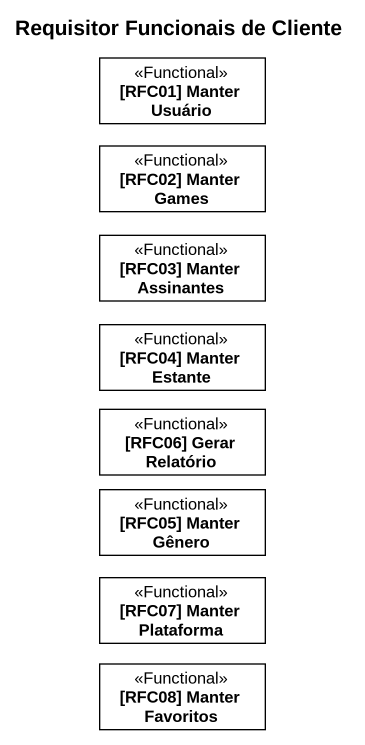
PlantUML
@startuml
title Requisitor Funcionais de Cliente
hide circle
hide empty members
class "[RFC01] Manter Usuário" as RFC01_Manter_Usuário <<Functional>>
class "[RFC02] Manter Games" as RFC02_Manter_Games <<Functional>>
class "[RFC03] Manter Assinantes" as RFC03_Manter_Assinantes <<Functional>>
class "[RFC04] Manter Estante" as RFC04_Manter_Estante <<Functional>>
class "[RFC06] Gerar Relatório" as RFC06_Gerar_Relatório <<Functional>>
class "[RFC05] Manter Gênero" as RFC05_Manter_Gênero <<Functional>>
class "[RFC07] Manter Plataforma" as RFC07_Manter_Plataforma <<Functional>>
class "[RFC08] Manter Favoritos" as RFC08_Manter_Favoritos <<Functional>>
@enduml
